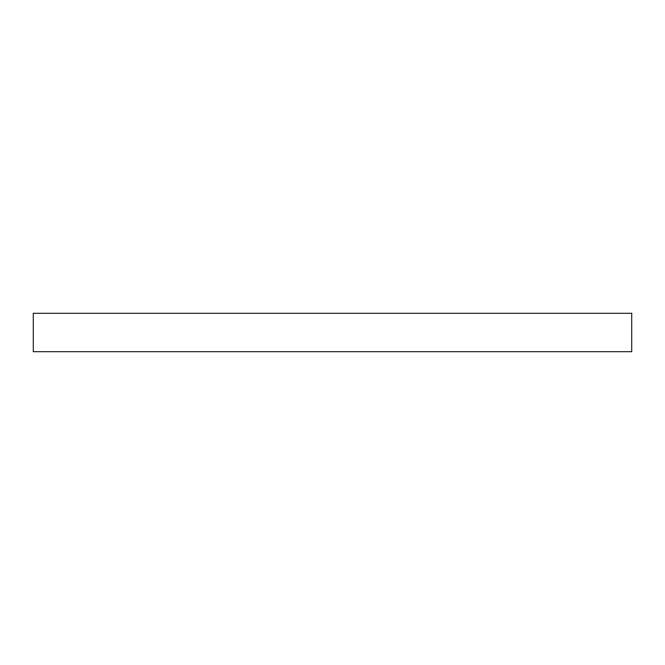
<?xml version="1.0" encoding="UTF-8"?>
<svg xmlns="http://www.w3.org/2000/svg" width="665" height="665" viewBox="0 0 665 665"><rect width="100%" height="100%" fill="white"/><g stroke="black" fill="none" stroke-linecap="round" stroke-linejoin="round"><path stroke-width="1" d="M631.75 313.265L33.25 313.265L33.25 351.735L631.75 351.735L631.75 313.265"/></g></svg>
